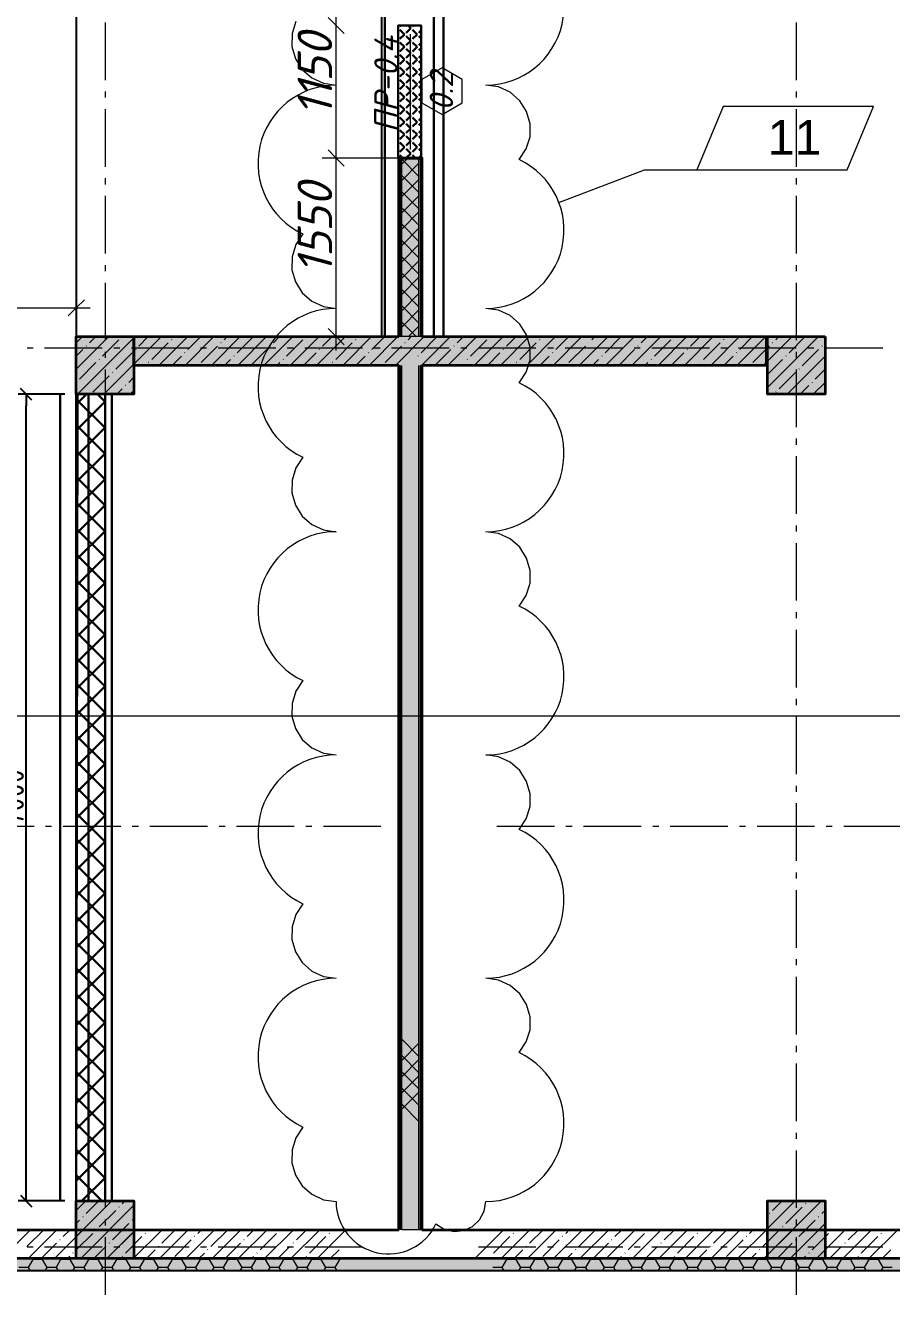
# Model space of a CAD drawing. Header units: millimetres. Extents: x -81576 to 1046824, y -248937 to 691537.
# Drawn here: x 120095 to 127613, y 651577 to 662641 of the extents above; entities that cross this region are included whole.
import ezdxf

# ---------------------------------------------------------------- set-up
doc = ezdxf.new("R2010")
doc.units = ezdxf.units.MM
for name, color, linetype, lineweight in [('0)', 6, 'Continuous', 30), ('0) расчет', 172, 'Continuous', 30), ('0) факт', 80, 'Continuous', 30), ('0.1) дверной проем', 5, 'Continuous', 30), ('0.2) Шпаклевка подвала и баз и фин', 5, 'Continuous', 30)]:
    doc.layers.add(name, color=color, linetype=linetype, lineweight=lineweight)
doc.layers.add('PDF _Геометрия', color=7, linetype='Continuous', true_color=0x1d1d1d)
doc.layers.add('PDF _Сплошная заливка', color=7, linetype='Continuous', true_color=0xffffff)
doc.layers.add('PDF _Текст', color=7, linetype='Continuous')
doc.styles.add('PDF GOST-Common', font='arial.ttf')
doc.styles.add('PDF ISOCPEUR Italic', font='isocpeui.ttf')
doc.styles.add('СПДС', font='isocpeur.ttf', dxfattribs={"width": 0.9})
doc.dimstyles.new('Размера А3', dxfattribs={"dimtxt": 200, "dimasz": 100, "dimexe": 70, "dimexo": 100, "dimgap": 20, "dimtad": 1, "dimdec": 0, "dimrnd": 10, "dimzin": 0, "dimdsep": 46, "dimtxsty": 'СПДС', "dimblk": 'ARROWHEAD_6', "dimcen": 1, "dimclrd": 256, "dimclre": 256, "dimclrt": 256, "dimazin": 0, "dimtfac": 1, "dimtdec": 0, "dimtmove": 2, "dimatfit": 3, "dimfxl": 1, "dimtolj": 1, "dimtzin": 0, "dimarcsym": 0})

# ---------------------------------------------------------------- blocks, each defined once
blk = doc.blocks.new('ARROWHEAD_6')
at = {"color": 0, "linetype": 'Continuous'}
for p, q in [((0, 0), (-1, 0)), ((-0.5, -0.5), (0.5, 0.5))]:
    blk.add_line(p, q, dxfattribs=at)
blk = doc.blocks.new('*D2376')
at = {"lineweight": -2, "transparency": 16777216}
for p, q in [((120436, 659441), (120031, 659441)), ((120101, 652541), (120101, 659341)), ((120436, 652441), (120031, 652441))]:
    blk.add_line(p, q, dxfattribs=at)
at = {"layer": 'Defpoints', "color": 0, "transparency": 16777216}
for p in [(120101, 659441), (120536, 659441), (120536, 652441)]:
    blk.add_point(p, dxfattribs=at)
at = {"lineweight": -2, "transparency": 16777216, "xscale": 100, "yscale": 100, "zscale": 100}
for p, rotation in [((120101, 659441), 90), ((120101, 652441), 270)]:
    blk.add_blockref('ARROWHEAD_6', p, dxfattribs=dict(at, rotation=rotation))
at = {"transparency": 16777216, "insert": (119981, 655941), "char_height": 200, "attachment_point": 5, "rotation": 90, "style": 'СПДС'}
blk.add_mtext('\\A1;7000', dxfattribs=at)

msp = doc.modelspace()

# ---------------------------------------------------------------- hatches: boundary and pattern name
at = {"layer": '0)', "transparency": 33554559}
for points in [[(123348.5, 659941.1), (123348.5, 661491.1), (123336, 661491.1), (123336, 659941.1)], [(123511, 659941.1), (123511, 661491.1), (123361, 661491.1), (123361, 659941.1)]]:
    msp.add_hatch(color=256, dxfattribs=at).paths.add_polyline_path(points)
h = msp.add_hatch(dxfattribs=at)
h.set_pattern_fill('ANSI37', color=256, scale=50)
h.paths.add_polyline_path([(120536, 652441.1), (120786, 652441.1), (120786, 659441.1), (120536, 659441.1)])
at = {"layer": '0) расчет', "transparency": 33554559}
for points in [[(123348.5, 652191.1), (123348.5, 659691.1), (123336, 659691.1), (123336, 652191.1)], [(123361, 652191.1), (123361, 659691.1), (123348.5, 659691.1), (123348.5, 652191.1)], [(123511, 652191.1), (123511, 659691.1), (123361, 659691.1), (123361, 652191.1)], [(123523.5, 652191.1), (123523.5, 659691.1), (123511, 659691.1), (123511, 652191.1)], [(123536, 652191.1), (123536, 659691.1), (123523.5, 659691.1), (123523.5, 652191.1)]]:
    msp.add_hatch(color=1, dxfattribs=at).paths.add_polyline_path(points)
at = {"layer": '0.1) дверной проем', "transparency": 33554687}
h = msp.add_hatch(dxfattribs=at)
h.set_pattern_fill('ANGLE', color=256, scale=11, angle=135)
h.set_pattern_definition([(135, (796921.105, 558303.126), (-54.3305495, -54.3305495), [55.88, -20.955]), (225, (796921.105, 558303.126), (54.3305495, -54.3305495), [55.88, -20.955])])
h.paths.add_polyline_path([(123330, 661491.1), (123330, 662641.1), (123530, 662641.1), (123530, 661491.1)])
at = {"layer": 'PDF _Сплошная заливка', "true_color": 0x636466, "transparency": 33554559}
for points in [[(120536, 659441.1), (121036, 659441.1), (121036, 659941.1), (120536, 659941.1)], [(126526, 659691.1), (126526, 659941.1), (121036, 659941.1), (121036, 659691.1)], [(126536, 659441.1), (127036, 659441.1), (127036, 659941.1), (126536, 659941.1)], [(120536, 651941.1), (121036, 651941.1), (121036, 652441.1), (120536, 652441.1)], [(126536, 651941.1), (127036, 651941.1), (127036, 652441.1), (126536, 652441.1)], [(162404, 651839.1), (162404, 651939.1), (97386, 651939.1), (97388, 651839.1)]]:
    msp.add_hatch(color=251, dxfattribs=at).paths.add_polyline_path(points)

# ---------------------------------------------------------------- linework, layer by layer
for points in [[(120536, 652191.1), (113350.8, 652191.1), (113350.8, 682240), (120536, 682240)], [(123187.6, 674513.1), (120536, 674513.1), (120536, 659941.1), (123187.6, 659941.1)]]:
    msp.add_lwpolyline(points, close=True)
at = {"layer": '0)', "color": 7, "lineweight": 9}
for points in [[(123436, 661566.1), (123436, 662566.1)], [(123330, 661491.1), (122791.7, 661491.1), (122671.7, 661491.1)], [(123536, 661248.1), (123536, 661241.1)]]:
    msp.add_lwpolyline(points, dxfattribs=at)
msp.add_lwpolyline([(123534.4, 661969.3), (123710.7, 661867.6), (123886.9, 661969.3), (123886.9, 662172.8), (123710.7, 662274.6), (123534.4, 662172.8)], close=True, dxfattribs=at)
at = {"layer": '0)', "lineweight": 40}
msp.add_lwpolyline([(123336, 659941.1), (123336, 661491.1), (123536, 661491.1), (123536, 659941.1)], dxfattribs=at)
at = {"layer": '0)', "lineweight": 9}
for points in [[(123348.5, 661491.1), (123348.5, 659941.1), (123336, 659941.1)], [(123413.4, 661491.1), (123361, 661438.7)], [(123511, 659941.1), (123361, 659941.1), (123361, 661491.1)], [(123361, 661482), (123511, 661332)], [(123511, 661447.3), (123361, 661297.3)], [(123493.3, 661491.1), (123511, 661473.4)], [(123523.5, 659941.1), (123511, 659941.1), (123511, 661491.1)], [(123536, 659941.1), (123523.5, 659941.1), (123523.5, 661491.1)], [(123361, 661340.6), (123511, 661190.6)], [(123511, 661305.8), (123361, 661155.8)], [(123361, 661199.1), (123511, 661049.1)], [(123511, 661164.4), (123361, 661014.4)], [(123361, 661057.7), (123511, 660907.7)], [(123511, 661023), (123361, 660873)], [(123361, 660916.3), (123511, 660766.3)], [(123511, 660881.6), (123361, 660731.6)], [(123361, 660774.9), (123511, 660624.9)], [(123511, 660740.1), (123361, 660590.1)], [(123361, 660633.5), (123511, 660483.5)], [(123511, 660598.7), (123361, 660448.7)], [(123361, 660492), (123511, 660342)], [(123511, 660457.3), (123361, 660307.3)]]:
    msp.add_lwpolyline(points, dxfattribs=at)
at = {"layer": '0)'}
msp.add_lwpolyline([(120536, 652441.1), (120546.9, 659441.1)], dxfattribs=at)
msp.add_lwpolyline([(120536, 652441.1), (120786, 652441.1), (120786, 659441.1), (120536, 659441.1)], close=True, dxfattribs=at)
at = {"layer": '0) расчет'}
for points in [[(123724.9, 659941.1), (123724.9, 664291.1)], [(120643.3, 659441.1), (120643.3, 652441.1)]]:
    msp.add_lwpolyline(points, dxfattribs=at)
at = {"layer": '0) расчет', "color": 1, "lineweight": 9}
msp.add_lwpolyline([(122441.4, 662676.9), (122408.8, 662570.8), (122407.6, 662459.7), (122437.9, 662352.9), (122497.3, 662259.1), (122580.9, 662185.9), (122681.8, 662139.5), (122791.7, 662123.6, 0.8010864), (122502.8, 660831.9), (122441.4, 660739.4), (122408.8, 660633.2), (122407.6, 660522.2), (122437.9, 660415.4), (122497.3, 660321.5), (122580.9, 660248.4), (122681.8, 660202), (122791.7, 660186.1, 0.8010872), (122502.8, 658894.4), (122441.4, 658801.9), (122408.8, 658695.7), (122407.6, 658584.7), (122437.9, 658477.9), (122497.3, 658384), (122580.9, 658310.9), (122681.8, 658264.5), (122791.7, 658248.5, 0.8010864), (122502.8, 656956.9), (122441.4, 656864.3), (122408.8, 656758.2), (122407.6, 656647.2), (122437.9, 656540.3), (122497.3, 656446.5), (122580.9, 656373.4), (122681.8, 656326.9), (122791.7, 656311, 0.8010873), (122502.8, 655019.3), (122441.4, 654926.8), (122408.8, 654820.7), (122407.6, 654709.6), (122437.9, 654602.8), (122497.3, 654509), (122580.9, 654435.8), (122681.8, 654389.4), (122791.7, 654373.5, 0.8010867), (122502.8, 653081.8), (122441.4, 652989.3), (122408.8, 652883.2), (122407.6, 652772.1), (122437.9, 652665.3), (122497.3, 652571.5), (122580.9, 652498.3), (122681.8, 652451.9), (122791.7, 652436, 0.8010874), (123658.3, 652242.2), (123730.2, 652196.6), (123812.9, 652176.7), (123897.6, 652184.5), (123975.2, 652219.2), (124037.5, 652277.1), (124077.8, 652352.1), (124091.7, 652436, 0.8010899), (124380.5, 653727.7), (124441.9, 653820.2), (124474.6, 653926.3), (124475.8, 654037.4), (124445.4, 654144.2), (124386, 654238), (124302.5, 654311.2), (124201.6, 654357.6), (124091.7, 654373.5, 0.8010895), (124380.5, 655665.2), (124441.9, 655757.7), (124474.6, 655863.9), (124475.8, 655974.9), (124445.4, 656081.7), (124386, 656175.5), (124302.5, 656248.7), (124201.6, 656295.1), (124091.7, 656311, 0.8010895), (124380.5, 657602.7), (124441.9, 657695.2), (124474.6, 657801.4), (124475.8, 657912.4), (124445.4, 658019.2), (124386, 658113.1), (124302.5, 658186.2), (124201.6, 658232.6), (124091.7, 658248.5, 0.8010895), (124380.5, 659540.2), (124441.9, 659632.7), (124474.6, 659738.9), (124475.8, 659849.9), (124445.4, 659956.8), (124386, 660050.6), (124302.5, 660123.7), (124201.6, 660170.2), (124091.7, 660186.1, 0.8010895), (124380.5, 661477.7), (124441.9, 661570.3), (124474.6, 661676.4), (124475.8, 661787.5), (124445.4, 661894.3), (124386, 661988.1), (124302.5, 662061.2), (124201.6, 662107.7), (124091.7, 662123.6, 0.8010899), (124380.5, 663415.3)], format="xyb", dxfattribs=at)
at = {"layer": '0) расчет', "color": 1, "lineweight": 40}
for points in [[(123336, 652191.1), (123336, 659691.1)], [(123536, 659691.1), (123536, 652191.1)]]:
    msp.add_lwpolyline(points, dxfattribs=at)
at = {"layer": '0) расчет', "color": 1, "lineweight": 9}
for points in [[(123336, 659691.1), (123348.5, 659691.1), (123348.5, 652191.1), (123336, 652191.1)], [(123511, 652191.1), (123361, 652191.1), (123361, 659691.1)], [(123523.5, 652191.1), (123511, 652191.1), (123511, 659691.1)], [(123536, 652191.1), (123523.5, 652191.1), (123523.5, 659691.1), (123536, 659691.1)]]:
    msp.add_lwpolyline(points, dxfattribs=at)
at = {"layer": '0) расчет', "lineweight": 9}
for points in [[(123361, 653845.2), (123511, 653695.2)], [(123511, 653810.5), (123361, 653660.5)], [(123361, 653703.8), (123511, 653553.8)], [(123511, 653669.1), (123361, 653519.1)], [(123361, 653562.4), (123511, 653412.4)], [(123511, 653527.7), (123361, 653377.7)], [(123361, 653421), (123511, 653271)], [(123511, 653386.2), (123361, 653236.2)], [(123361, 653279.5), (123511, 653129.5)]]:
    msp.add_lwpolyline(points, dxfattribs=at)
at = {"layer": '0) факт'}
for points in [[(123724.9, 659941.1), (123724.9, 664291.1)], [(120643.3, 659441.1), (120643.3, 652441.1)]]:
    msp.add_lwpolyline(points, dxfattribs=at)
at = {"layer": '0.1) дверной проем'}
msp.add_lwpolyline([(123330, 661491.1), (123330, 662641.1), (123530, 662641.1), (123530, 661491.1)], close=True, dxfattribs=at)
at = {"layer": '0.2) Шпаклевка подвала и баз и фин'}
for points in [[(123213.8, 663941.1), (123213.8, 659941.1)], [(123640.7, 663941.1), (123640.7, 659941.1)], [(120396.4, 659441.1), (120396.4, 652441.1)], [(120846.1, 659441.1), (120846.1, 652441.1)]]:
    msp.add_lwpolyline(points, dxfattribs=at)
at = {"layer": 'PDF _Геометрия', "color": 7, "lineweight": 13}
for points in [[(174226, 637747.2), (174226, 639331.1), (171294, 639331.1), (171294, 639091.1), (171294, 638981.1), (170586, 638981.1), (170476, 638981.1), (170476, 639691.1), (170476, 639801.1), (174226, 639801.1), (174226, 651831.1), (162404, 651831.1), (97388, 651831.1), (97278, 651831.1), (97278, 669191.1)], [(97286, 669191.1), (97286, 651839.1), (162404, 651839.1), (174234, 651839.1), (174234, 651831.1), (174234, 639793.1), (174226, 639793.1), (170484, 639793.1), (170484, 638989.1), (171286, 638989.1), (171286, 639339.1), (171449.9, 639339.1), (174234, 639339.1), (174234, 639331.1), (174234, 637747.2)]]:
    msp.add_lwpolyline(points, dxfattribs=at)
at = {"layer": 'PDF _Геометрия', "color": 7, "lineweight": 9}
for points in [[(97386, 669191.1), (97386, 651939.1), (162404, 651939.1), (174336, 651939.1), (174336, 651941.1), (174334, 651941.1), (174334, 651831.1), (174334, 639691.1), (174336, 639691.1), (174336, 639693.1), (174226, 639693.1), (170584, 639693.1), (170584, 639089.1), (171186, 639089.1), (171186, 639439.1), (171449.9, 639439.1), (174336, 639439.1), (174336, 639339.1), (174334, 639339.1)], [(122791.7, 659821.1), (122791.7, 661491.1), (122791.7, 662641.1), (122791.7, 664061.1)], [(97388, 663940.8), (97388, 651941.1), (162404, 651941.1), (174336, 651941.1), (174336, 651839.1), (174336, 651831.1), (174336, 639691.1), (174234, 639691.1), (174234, 639693.1)], [(120786, 662667.8), (120786, 662167.8)], [(122721.7, 662711.1), (122791.7, 662641.1), (122861.7, 662571.1)], [(126786, 662667.8), (126786, 662167.8)], [(120786, 662067.8), (120786, 662014.9)], [(126786, 662067.8), (126786, 662014.9)], [(120786, 661914.9), (120786, 661414.9)], [(126786, 661914.9), (126786, 661414.9)], [(122721.7, 661561.1), (122791.7, 661491.1), (122861.7, 661421.1)], [(120786, 661314.9), (120786, 661262)], [(124725.5, 661105.3), (125469, 661388.1), (125923.8, 661388.1)], [(126786, 661314.9), (126786, 661262)], [(120786, 661162), (120786, 660662)], [(126786, 661162), (126786, 660662)], [(120786, 660562), (120786, 660509.1)], [(126786, 660562), (126786, 660509.1)], [(120536, 659941.1), (120536, 660191.8), (120536, 660311.8)], [(120786, 660409.1), (120786, 659909.1)], [(126786, 660409.1), (126786, 659909.1)], [(120606, 660261.8), (120536, 660191.8), (120466, 660121.8)], [(117916, 660191.8), (120656, 660191.8)], [(122721.7, 660011.1), (122791.7, 659941.1), (122861.7, 659871.1)], [(122692.7, 659941.1), (122791.7, 659941.1), (122911.7, 659941.1)], [(123361, 659941.1), (123348.5, 659941.1)], [(120161.6, 659841.1), (120108.6, 659841.1)], [(120761.6, 659841.1), (120261.6, 659841.1)], [(120786, 659809.1), (120786, 659756.2)], [(120914.5, 659841.1), (120861.6, 659841.1)], [(121514.5, 659841.1), (121014.5, 659841.1)], [(121667.4, 659841.1), (121614.5, 659841.1)], [(122267.4, 659841.1), (121767.4, 659841.1)], [(122420.3, 659841.1), (122367.4, 659841.1)], [(123020.3, 659841.1), (122520.3, 659841.1)], [(123173.2, 659841.1), (123120.3, 659841.1)], [(123773.2, 659841.1), (123273.2, 659841.1)], [(123926.1, 659841.1), (123873.2, 659841.1)], [(124526.1, 659841.1), (124026.1, 659841.1)], [(124679.1, 659841.1), (124626.1, 659841.1)], [(125279.1, 659841.1), (124779.1, 659841.1)], [(125432, 659841.1), (125379.1, 659841.1)], [(126032, 659841.1), (125532, 659841.1)], [(126184.9, 659841.1), (126132, 659841.1)], [(126784.9, 659841.1), (126284.9, 659841.1)], [(126786, 659809.1), (126786, 659756.2)], [(126937.8, 659841.1), (126884.9, 659841.1)], [(127537.8, 659841.1), (127037.8, 659841.1)], [(120786, 659656.2), (120786, 659156.2)], [(126786, 659656.2), (126786, 659156.2)], [(120786, 659056.2), (120786, 659003.3)], [(126786, 659056.2), (126786, 659003.3)], [(120786, 658903.3), (120786, 658403.3)], [(126786, 658903.3), (126786, 658403.3)], [(120786, 658303.3), (120786, 658250.3)], [(126786, 658303.3), (126786, 658250.3)], [(120786, 658150.3), (120786, 657650.3)], [(126786, 658150.3), (126786, 657650.3)], [(120786, 657550.3), (120786, 657497.4)], [(126786, 657550.3), (126786, 657497.4)], [(120786, 657397.4), (120786, 656897.4)], [(126786, 657397.4), (126786, 656897.4)], [(120786, 656797.4), (120786, 656744.5)], [(126786, 656797.4), (126786, 656744.5)], [(120786, 656644.5), (120786, 656144.5)], [(126786, 656644.5), (126786, 656144.5)], [(120786, 656044.5), (120786, 655991.6)], [(126786, 656044.5), (126786, 655991.6)], [(120786, 655891.6), (120786, 655391.6)], [(126786, 655891.6), (126786, 655391.6)], [(120169.2, 655691.1), (119669.2, 655691.1)], [(120322.1, 655691.1), (120269.2, 655691.1)], [(120922.1, 655691.1), (120422.1, 655691.1)], [(121075, 655691.1), (121022.1, 655691.1)], [(121675, 655691.1), (121175, 655691.1)], [(121828, 655691.1), (121775, 655691.1)], [(122428, 655691.1), (121928, 655691.1)], [(122580.9, 655691.1), (122528, 655691.1)], [(123180.9, 655691.1), (122680.9, 655691.1)], [(124686.7, 655691.1), (124186.7, 655691.1)], [(124839.6, 655691.1), (124786.7, 655691.1)], [(125439.6, 655691.1), (124939.6, 655691.1)], [(125592.5, 655691.1), (125539.6, 655691.1)], [(126192.5, 655691.1), (125692.5, 655691.1)], [(126345.5, 655691.1), (126292.5, 655691.1)], [(126945.5, 655691.1), (126445.5, 655691.1)], [(127098.4, 655691.1), (127045.5, 655691.1)], [(127698.4, 655691.1), (127198.4, 655691.1)], [(120786, 655291.6), (120786, 655238.7)], [(126786, 655291.6), (126786, 655238.7)], [(120786, 655138.7), (120786, 654638.7)], [(126786, 655138.7), (126786, 654638.7)], [(120786, 654538.7), (120786, 654485.8)], [(126786, 654538.7), (126786, 654485.8)], [(120786, 654385.8), (120786, 653885.8)], [(126786, 654385.8), (126786, 653885.8)], [(120786, 653785.8), (120786, 653732.8)], [(126786, 653785.8), (126786, 653732.8)], [(120786, 653632.8), (120786, 653132.8)], [(126786, 653632.8), (126786, 653132.8)], [(120786, 653032.8), (120786, 652979.9)], [(126786, 653032.8), (126786, 652979.9)], [(120786, 652879.9), (120786, 652379.9)], [(126786, 652879.9), (126786, 652379.9)], [(120786, 652279.9), (120786, 652227)], [(126786, 652279.9), (126786, 652227)], [(120786, 652127), (120786, 651627)], [(126786, 652127), (126786, 651627)], [(120161.6, 652041.1), (120108.6, 652041.1)], [(120761.6, 652041.1), (120261.6, 652041.1)], [(120914.5, 652041.1), (120861.6, 652041.1)], [(121514.5, 652041.1), (121014.5, 652041.1)], [(121667.4, 652041.1), (121614.5, 652041.1)], [(122267.4, 652041.1), (121767.4, 652041.1)], [(122420.3, 652041.1), (122367.4, 652041.1)], [(123020.3, 652041.1), (122520.3, 652041.1)], [(124526.1, 652041.1), (124026.1, 652041.1)], [(124679.1, 652041.1), (124626.1, 652041.1)], [(125279.1, 652041.1), (124779.1, 652041.1)], [(125432, 652041.1), (125379.1, 652041.1)], [(126032, 652041.1), (125532, 652041.1)], [(126184.9, 652041.1), (126132, 652041.1)], [(126784.9, 652041.1), (126284.9, 652041.1)], [(126937.8, 652041.1), (126884.9, 652041.1)], [(127537.8, 652041.1), (127037.8, 652041.1)]]:
    msp.add_lwpolyline(points, dxfattribs=at)
msp.add_lwpolyline([(127228.2, 661388.1), (127456.5, 661938.7), (126152.1, 661938.7), (125923.8, 661388.1)], close=True, dxfattribs=at)
at = {"layer": 'PDF _Геометрия', "lineweight": 9}
for points in [[(123361, 660350.6), (123511, 660200.6)], [(123511, 660315.9), (123361, 660165.9)], [(123361, 660209.2), (123511, 660059.2)], [(123511, 660174.5), (123361, 660024.5)], [(123361, 660067.8), (123487.7, 659941.1)], [(123511, 660033), (123419.1, 659941.1)], [(120590.7, 659941.1), (120536, 659886.4)], [(120818.8, 659941.1), (120536, 659658.3)], [(121046.9, 659941.1), (121036, 659930.2), (120546.9, 659441.1)], [(120704.8, 659941.1), (120650, 659886.3)], [(120906.6, 659914.8), (120764, 659772.3)], [(121275, 659941.1), (121036, 659702.1), (120775, 659441.1)], [(121161, 659941.1), (121077.7, 659857.8)], [(121334.3, 659886.3), (121191.7, 659743.8)], [(121503.1, 659941.1), (121253.1, 659691.1)], [(121365.2, 659917.2), (121362.8, 659914.8)], [(121731.2, 659941.1), (121481.2, 659691.1)], [(121617.2, 659941.1), (121505.3, 659829.3)], [(121959.3, 659941.1), (121709.3, 659691.1)], [(121792.8, 659888.7), (121790.5, 659886.3)], [(121845.3, 659941.1), (121819, 659914.8)], [(122073.4, 659941.1), (121933, 659800.8)], [(122187.4, 659941.1), (121937.4, 659691.1)], [(122415.5, 659941.1), (122165.5, 659691.1)], [(122301.5, 659941.1), (122246.7, 659886.3)], [(122503.3, 659914.8), (122360.7, 659772.3)], [(122643.6, 659941.1), (122393.6, 659691.1)], [(122871.7, 659941.1), (122621.7, 659691.1)], [(122757.6, 659941.1), (122674.4, 659857.8)], [(122931, 659886.3), (122788.4, 659743.8)], [(123099.8, 659941.1), (122849.8, 659691.1)], [(122961.8, 659917.2), (122959.5, 659914.8)], [(123327.9, 659941.1), (123077.9, 659691.1)], [(123213.8, 659941.1), (123102, 659829.3)], [(123556, 659941.1), (123306, 659691.1)], [(123389.5, 659888.7), (123387.2, 659886.3)], [(123441.9, 659941.1), (123415.7, 659914.8)], [(123670, 659941.1), (123529.7, 659800.8)], [(123784.1, 659941.1), (123534.1, 659691.1)], [(124012.2, 659941.1), (123762.2, 659691.1)], [(123898.1, 659941.1), (123843.4, 659886.3)], [(124100, 659914.8), (123957.4, 659772.3)], [(124240.3, 659941.1), (123990.3, 659691.1)], [(124468.4, 659941.1), (124218.4, 659691.1)], [(124354.3, 659941.1), (124271, 659857.8)], [(124527.7, 659886.3), (124385.1, 659743.8)], [(124696.5, 659941.1), (124446.5, 659691.1)], [(124558.5, 659917.2), (124556.2, 659914.8)], [(124924.6, 659941.1), (124674.6, 659691.1)], [(124810.5, 659941.1), (124698.7, 659829.3)], [(125152.7, 659941.1), (124902.7, 659691.1)], [(124986.2, 659888.7), (124983.9, 659886.3)], [(125038.6, 659941.1), (125012.4, 659914.8)], [(125266.7, 659941.1), (125126.4, 659800.8)], [(125380.8, 659941.1), (125130.8, 659691.1)], [(125608.9, 659941.1), (125358.9, 659691.1)], [(125494.8, 659941.1), (125440.1, 659886.3)], [(125696.7, 659914.8), (125554.1, 659772.3)], [(125837, 659941.1), (125587, 659691.1)], [(126065.1, 659941.1), (125815.1, 659691.1)], [(125951, 659941.1), (125867.7, 659857.8)], [(126124.3, 659886.3), (125981.8, 659743.8)], [(126293.2, 659941.1), (126043.2, 659691.1)], [(126155.2, 659917.2), (126152.9, 659914.8)], [(126521.3, 659941.1), (126271.3, 659691.1)], [(126407.2, 659941.1), (126295.4, 659829.3)], [(126749.4, 659941.1), (126536, 659727.7)], [(126977.5, 659941.1), (126536, 659499.6)], [(126582.9, 659888.7), (126580.5, 659886.3)], [(126635.3, 659941.1), (126609.1, 659914.8)], [(126863.4, 659941.1), (126723.1, 659800.8)], [(120593, 659829.3), (120536, 659772.3)], [(120623.8, 659860.2), (120621.5, 659857.8)], [(121020.6, 659800.8), (120878.1, 659658.2)], [(121051.5, 659831.7), (121049.2, 659829.3)], [(121448.3, 659772.3), (121367.2, 659691.1)], [(121479.2, 659803.2), (121476.8, 659800.8)], [(121762, 659857.8), (121619.4, 659715.3)], [(121906.9, 659774.6), (121904.5, 659772.3)], [(122189.6, 659829.3), (122051.5, 659691.1)], [(122220.5, 659860.2), (122218.2, 659857.8)], [(122617.3, 659800.8), (122507.6, 659691.1)], [(122648.2, 659831.7), (122645.8, 659829.3)], [(123045, 659772.3), (122963.8, 659691.1)], [(123075.9, 659803.2), (123073.5, 659800.8)], [(123358.7, 659857.8), (123216.1, 659715.3)], [(123503.6, 659774.6), (123501.2, 659772.3)], [(123786.3, 659829.3), (123648.1, 659691.1)], [(123817.2, 659860.2), (123814.8, 659857.8)], [(124214, 659800.8), (124104.3, 659691.1)], [(124244.9, 659831.7), (124242.5, 659829.3)], [(124641.7, 659772.3), (124560.5, 659691.1)], [(124672.6, 659803.2), (124670.2, 659800.8)], [(124955.3, 659857.8), (124812.8, 659715.3)], [(125100.3, 659774.6), (125097.9, 659772.3)], [(125383, 659829.3), (125244.8, 659691.1)], [(125413.9, 659860.2), (125411.5, 659857.8)], [(125810.7, 659800.8), (125701, 659691.1)], [(125841.6, 659831.7), (125839.2, 659829.3)], [(126238.4, 659772.3), (126157.2, 659691.1)], [(126269.3, 659803.2), (126266.9, 659800.8)], [(126526, 659831.8), (126409.5, 659715.3)], [(126552, 659857.8), (126536, 659841.8)], [(126697, 659774.6), (126694.6, 659772.3)], [(127036, 659771.5), (126705.6, 659441.1)], [(126979.7, 659829.3), (126837.2, 659686.7)], [(127010.6, 659860.2), (127008.2, 659857.8)], [(120707, 659715.3), (120564.4, 659572.7)], [(120737.9, 659746.1), (120735.5, 659743.8)], [(121165.6, 659717.6), (121163.2, 659715.3)], [(121876, 659743.8), (121823.4, 659691.1)], [(122303.7, 659715.3), (122279.5, 659691.1)], [(122334.6, 659746.1), (122332.2, 659743.8)], [(122762.3, 659717.6), (122759.9, 659715.3)], [(123931.3, 659746.1), (123928.9, 659743.8)], [(124359, 659717.6), (124356.6, 659715.3)], [(125069.4, 659743.8), (125016.7, 659691.1)], [(125497.1, 659715.3), (125472.9, 659691.1)], [(125528, 659746.1), (125525.6, 659743.8)], [(125955.6, 659717.6), (125953.3, 659715.3)], [(126526, 659717.7), (126499.4, 659691.1)], [(126666.1, 659743.8), (126536, 659613.7)], [(126811, 659660.6), (126808.6, 659658.2)], [(127036, 659657.5), (126951.2, 659572.7)], [(120538.3, 659546.5), (120536, 659544.2)], [(120821.1, 659601.2), (120678.5, 659458.6)], [(120851.9, 659632.1), (120849.6, 659629.7)], [(121036, 659588), (120992.1, 659544.2)], [(126780.1, 659629.7), (126637.6, 659487.2)], [(126925.1, 659546.5), (126922.7, 659544.2)], [(127036, 659543.4), (126933.7, 659441.1)], [(120935.1, 659487.2), (120889.1, 659441.1)], [(120966, 659518), (120963.6, 659515.7)], [(121036, 659474), (121003.1, 659441.1)], [(126611.4, 659461), (126609.1, 659458.6)], [(126894.2, 659515.7), (126819.6, 659441.1)], [(120618, 652441.1), (120536, 652359.1)], [(120846.1, 652441.1), (120536, 652131)], [(121036, 652402.9), (120574.2, 651941.1), (120824.2, 652191.1)], [(120732, 652441.1), (120621.5, 652330.6)], [(120878.1, 652359.1), (120735.5, 652216.5)], [(120909, 652390), (120906.6, 652387.6)], [(120960.1, 652441.1), (120935.1, 652416.1)], [(126548.5, 652441.1), (126536, 652428.6)], [(126776.6, 652441.1), (126536, 652200.5)], [(127004.7, 652441.1), (126536, 651972.4)], [(126662.6, 652441.1), (126580.5, 652359.1)], [(126837.2, 652387.6), (126694.6, 652245)], [(126868, 652418.5), (126865.7, 652416.1)], [(127036, 652358.3), (127008.2, 652330.6)], [(120564.4, 652273.5), (120536, 652245.1)], [(120595.3, 652304.4), (120593, 652302)], [(120992.1, 652245), (120849.6, 652102.5), (120938.2, 652191.1)], [(121023, 652275.9), (121020.6, 652273.5)], [(126554.4, 652332.9), (126552, 652330.6)], [(127036, 652244.3), (126732.8, 651941.1), (126982.8, 652191.1)], [(126951.2, 652273.5), (126808.6, 652131), (126868.8, 652191.1)], [(126982.1, 652304.4), (126979.7, 652302)], [(120139.9, 652191.1), (119889.9, 651941.1)], [(120250.8, 652188), (120108.2, 652045.4)], [(120368, 652191.1), (120118, 651941.1)], [(120596.1, 652191.1), (120346.1, 651941.1)], [(120482, 652191.1), (120421.9, 652131)], [(120535.9, 652016.9), (120678.5, 652159.5), (120536, 652017)], [(121036, 652174.8), (120802.3, 651941.1), (121052.3, 652191.1)], [(121036, 652060.8), (120963.6, 651988.4), (121106.2, 652131)], [(121036, 651946.7), (121030.4, 651941.1), (121280.4, 652191.1)], [(121137.1, 652161.9), (121134.7, 652159.5)], [(121166.3, 652191.1), (121163.2, 652188)], [(121508.5, 652191.1), (121258.5, 651941.1)], [(121394.4, 652191.1), (121277.3, 652073.9)], [(121736.6, 652191.1), (121486.6, 651941.1)], [(121564.7, 652133.3), (121562.4, 652131)], [(121622.5, 652191.1), (121590.9, 652159.5)], [(121847.5, 652188), (121704.9, 652045.4)], [(121964.7, 652191.1), (121714.7, 651941.1)], [(122192.7, 652191.1), (121942.7, 651941.1)], [(122078.7, 652191.1), (122018.6, 652131)], [(122275.2, 652159.5), (122132.6, 652016.9)], [(122420.8, 652191.1), (122170.8, 651941.1)], [(122306.1, 652190.4), (122303.7, 652188)], [(122648.9, 652191.1), (122398.9, 651941.1)], [(122534.9, 652191.1), (122446.3, 652102.5)], [(122702.9, 652131), (122560.3, 651988.4)], [(122877, 652191.1), (122627, 651941.1)], [(122733.7, 652161.9), (122731.4, 652159.5)], [(122763, 652191.1), (122759.9, 652188)], [(124245.6, 652191.1), (123995.6, 651941.1)], [(124299.6, 652131), (124157, 651988.4)], [(124473.7, 652191.1), (124223.7, 651941.1)], [(124330.4, 652161.9), (124328.1, 652159.5)], [(124359.7, 652191.1), (124356.6, 652188)], [(124701.8, 652191.1), (124451.8, 651941.1)], [(124587.8, 652191.1), (124470.6, 652073.9)], [(124929.9, 652191.1), (124679.9, 651941.1)], [(124758.1, 652133.3), (124755.8, 652131)], [(124815.9, 652191.1), (124784.3, 652159.5)], [(125040.9, 652188), (124898.3, 652045.4)], [(125158, 652191.1), (124908, 651941.1)], [(125386.1, 652191.1), (125136.1, 651941.1)], [(125272.1, 652191.1), (125212, 652131)], [(125468.6, 652159.5), (125326, 652016.9)], [(125614.2, 652191.1), (125364.2, 651941.1)], [(125499.4, 652190.4), (125497.1, 652188)], [(125842.3, 652191.1), (125592.3, 651941.1)], [(125728.3, 652191.1), (125639.6, 652102.5)], [(125896.2, 652131), (125753.7, 651988.4)], [(126070.4, 652191.1), (125820.4, 651941.1)], [(125927.1, 652161.9), (125924.8, 652159.5)], [(125956.4, 652191.1), (125953.3, 652188)], [(126298.5, 652191.1), (126048.5, 651941.1)], [(126184.5, 652191.1), (126067.3, 652073.9)], [(126526.6, 652191.1), (126276.6, 651941.1)], [(126354.8, 652133.3), (126352.4, 652131)], [(126412.6, 652191.1), (126381, 652159.5)], [(126495, 652045.4), (126637.6, 652188), (126536, 652086.4)], [(126754.7, 652191.1), (126504.7, 651941.1)], [(126668.5, 652218.9), (126666.1, 652216.5)], [(127036, 652130.2), (126922.7, 652016.9), (127065.3, 652159.5)], [(127036, 652016.2), (126960.9, 651941.1), (127210.9, 652191.1)], [(127096.1, 652190.4), (127093.8, 652188)], [(127439, 652191.1), (127189, 651941.1)], [(127325, 652191.1), (127236.3, 652102.5)], [(127492.9, 652131), (127350.4, 651988.4)], [(127667.1, 652191.1), (127417.1, 651941.1)], [(127523.8, 652161.9), (127521.5, 652159.5)], [(127553.1, 652191.1), (127550, 652188)], [(120364.9, 652073.9), (120232, 651941.1)], [(120395.7, 652104.8), (120393.4, 652102.5)], [(121220.2, 652016.9), (121144.4, 651941.1)], [(121251.1, 652047.8), (121248.7, 652045.4)], [(121533.9, 652102.5), (121391.3, 651959.9)], [(121678.8, 652019.3), (121676.4, 652016.9)], [(121961.5, 652073.9), (121828.7, 651941.1)], [(121992.4, 652104.8), (121990.1, 652102.5)], [(122389.2, 652045.4), (122284.9, 651941.1)], [(122420.1, 652076.3), (122417.7, 652073.9)], [(122816.9, 652016.9), (122741.1, 651941.1)], [(124413.6, 652016.9), (124337.8, 651941.1)], [(124444.5, 652047.8), (124442.1, 652045.4)], [(124727.2, 652102.5), (124584.7, 651959.9)], [(124872.2, 652019.3), (124869.8, 652016.9)], [(125154.9, 652073.9), (125022.1, 651941.1)], [(125185.8, 652104.8), (125183.4, 652102.5)], [(125582.6, 652045.4), (125478.3, 651941.1)], [(125613.5, 652076.3), (125611.1, 652073.9)], [(126010.3, 652016.9), (125934.5, 651941.1)], [(126041.2, 652047.8), (126038.8, 652045.4)], [(126323.9, 652102.5), (126181.4, 651959.9)], [(126468.9, 652019.3), (126466.5, 652016.9)], [(127179.3, 652045.4), (127075, 651941.1)], [(127210.2, 652076.3), (127207.8, 652073.9)], [(127607, 652016.9), (127531.2, 651941.1)], [(120158.5, 651934.1), (120118.2, 651864.3)], [(120155.7, 651939.1), (120158.5, 651934.1)], [(120239.2, 651934.1), (120158.5, 651934.1)], [(120242, 651939.1), (120239.2, 651934.1)], [(120239.2, 651934.1), (120279.5, 651864.3)], [(120400.5, 651934.1), (120360.1, 651864.3)], [(120397.6, 651939.1), (120400.5, 651934.1)], [(120481.1, 651934.1), (120400.5, 651934.1)], [(120478.9, 651959.9), (120460.1, 651941.1)], [(120484, 651939.1), (120481.1, 651934.1)], [(120481.1, 651934.1), (120521.4, 651864.3)], [(120509.8, 651990.8), (120507.4, 651988.4)], [(120642.4, 651934.1), (120602.1, 651864.3)], [(120639.5, 651939.1), (120642.4, 651934.1)], [(120723, 651934.1), (120642.4, 651934.1)], [(120725.9, 651939.1), (120723, 651934.1)], [(120723, 651934.1), (120763.4, 651864.3)], [(120884.3, 651934.1), (120844, 651864.3)], [(120881.5, 651939.1), (120884.3, 651934.1)], [(120965, 651934.1), (120884.3, 651934.1)], [(120967.8, 651939.1), (120965, 651934.1)], [(120965, 651934.1), (121005.3, 651864.3)], [(121126.3, 651934.1), (121085.9, 651864.3)], [(121123.4, 651939.1), (121126.3, 651934.1)], [(121206.9, 651934.1), (121126.3, 651934.1)], [(121209.8, 651939.1), (121206.9, 651934.1)], [(121206.9, 651934.1), (121247.2, 651864.3)], [(121368.2, 651934.1), (121327.9, 651864.3)], [(121365.3, 651939.1), (121368.2, 651934.1)], [(121448.8, 651934.1), (121368.2, 651934.1)], [(121448.8, 651934.1), (121489.2, 651864.3)], [(121451.7, 651939.1), (121448.9, 651934.1)], [(121610.1, 651934.1), (121569.8, 651864.3)], [(121647.9, 651988.4), (121600.6, 651941.1)], [(121607.3, 651939.1), (121610.1, 651934.1)], [(121690.8, 651934.1), (121610.1, 651934.1)], [(121693.6, 651939.1), (121690.8, 651934.1)], [(121690.8, 651934.1), (121731.1, 651864.3)], [(121852.1, 651934.1), (121811.8, 651864.3)], [(121849.2, 651939.1), (121852.1, 651934.1)], [(121932.7, 651934.1), (121852.1, 651934.1)], [(121935.6, 651939.1), (121932.7, 651934.1)], [(121932.7, 651934.1), (121973, 651864.3)], [(122094, 651934.1), (122053.7, 651864.3)], [(122075.6, 651959.9), (122056.8, 651941.1)], [(122091.1, 651939.1), (122094, 651934.1)], [(122174.7, 651934.1), (122094, 651934.1)], [(122106.5, 651990.8), (122104.1, 651988.4)], [(122174.6, 651934.1), (122215, 651864.3)], [(122177.5, 651939.1), (122174.7, 651934.1)], [(122335.9, 651934.1), (122295.6, 651864.3)], [(122333.1, 651939.1), (122335.9, 651934.1)], [(122416.6, 651934.1), (122335.9, 651934.1)], [(122419.5, 651939.1), (122416.6, 651934.1)], [(122416.6, 651934.1), (122456.9, 651864.3)], [(122534.2, 651962.3), (122531.8, 651959.9)], [(122577.9, 651934.1), (122537.6, 651864.3)], [(122575, 651939.1), (122577.9, 651934.1)], [(122658.5, 651934.1), (122577.9, 651934.1)], [(122661.4, 651939.1), (122658.5, 651934.1)], [(122658.5, 651934.1), (122698.8, 651864.3)], [(122819.8, 651934.1), (122779.5, 651864.3)], [(124271.4, 651934.1), (124231.1, 651864.3)], [(124268.6, 651939.1), (124271.4, 651934.1)], [(124352.1, 651934.1), (124271.4, 651934.1)], [(124354.9, 651939.1), (124352.1, 651934.1)], [(124352.1, 651934.1), (124392.4, 651864.3)], [(124513.4, 651934.1), (124473, 651864.3)], [(124510.5, 651939.1), (124513.4, 651934.1)], [(124594, 651934.1), (124513.4, 651934.1)], [(124596.9, 651939.1), (124594, 651934.1)], [(124594, 651934.1), (124634.3, 651864.3)], [(124755.3, 651934.1), (124715, 651864.3)], [(124752.4, 651939.1), (124755.3, 651934.1)], [(124835.9, 651934.1), (124755.3, 651934.1)], [(124841.3, 651988.4), (124794, 651941.1)], [(124838.8, 651939.1), (124835.9, 651934.1)], [(124835.9, 651934.1), (124876.3, 651864.3)], [(124997.2, 651934.1), (124956.9, 651864.3)], [(124994.4, 651939.1), (124997.2, 651934.1)], [(125077.9, 651934.1), (124997.2, 651934.1)], [(125080.7, 651939.1), (125077.9, 651934.1)], [(125077.9, 651934.1), (125118.2, 651864.3)], [(125239.2, 651934.1), (125198.8, 651864.3)], [(125236.3, 651939.1), (125239.2, 651934.1)], [(125319.8, 651934.1), (125239.2, 651934.1)], [(125269, 651959.9), (125250.2, 651941.1)], [(125299.9, 651990.8), (125297.5, 651988.4)], [(125322.7, 651939.1), (125319.8, 651934.1)], [(125319.8, 651934.1), (125360.1, 651864.3)], [(125481.1, 651934.1), (125440.8, 651864.3)], [(125478.2, 651939.1), (125481.1, 651934.1)], [(125561.7, 651934.1), (125481.1, 651934.1)], [(125561.7, 651934.1), (125602.1, 651864.3)], [(125564.6, 651939.1), (125561.8, 651934.1)], [(125723, 651934.1), (125682.7, 651864.3)], [(125720.2, 651939.1), (125723, 651934.1)], [(125803.7, 651934.1), (125723, 651934.1)], [(125727.5, 651962.3), (125725.2, 651959.9)], [(125806.5, 651939.1), (125803.7, 651934.1)], [(125803.7, 651934.1), (125844, 651864.3)], [(125965, 651934.1), (125924.7, 651864.3)], [(125962.1, 651939.1), (125965, 651934.1)], [(126045.6, 651934.1), (125965, 651934.1)], [(126048.5, 651939.1), (126045.6, 651934.1)], [(126045.6, 651934.1), (126085.9, 651864.3)], [(126206.9, 651934.1), (126166.6, 651864.3)], [(126204, 651939.1), (126206.9, 651934.1)], [(126287.6, 651934.1), (126206.9, 651934.1)], [(126287.5, 651934.1), (126327.9, 651864.3)], [(126290.4, 651939.1), (126287.6, 651934.1)], [(126438, 651988.4), (126390.7, 651941.1)], [(126448.8, 651934.1), (126408.5, 651864.3)], [(126446, 651939.1), (126448.8, 651934.1)], [(126529.5, 651934.1), (126448.8, 651934.1)], [(126532.4, 651939.1), (126529.5, 651934.1)], [(126529.5, 651934.1), (126569.8, 651864.3)], [(126690.8, 651934.1), (126650.5, 651864.3)], [(126687.9, 651939.1), (126690.8, 651934.1)], [(126771.4, 651934.1), (126690.8, 651934.1)], [(126774.3, 651939.1), (126771.4, 651934.1)], [(126771.4, 651934.1), (126811.7, 651864.3)], [(126932.7, 651934.1), (126892.4, 651864.3)], [(126929.8, 651939.1), (126932.7, 651934.1)], [(127013.4, 651934.1), (126932.7, 651934.1)], [(127013.3, 651934.1), (127053.7, 651864.3)], [(127016.2, 651939.1), (127013.4, 651934.1)], [(127174.7, 651934.1), (127134.3, 651864.3)], [(127171.8, 651939.1), (127174.6, 651934.1)], [(127255.3, 651934.1), (127174.7, 651934.1)], [(127258.2, 651939.1), (127255.3, 651934.1)], [(127255.3, 651934.1), (127295.6, 651864.3)], [(127324.2, 651962.3), (127321.9, 651959.9)], [(127416.6, 651934.1), (127376.3, 651864.3)], [(127413.7, 651939.1), (127416.6, 651934.1)], [(127497.2, 651934.1), (127416.6, 651934.1)], [(127500.1, 651939.1), (127497.2, 651934.1)], [(127497.2, 651934.1), (127537.5, 651864.3)], [(120118.2, 651864.3), (120037.6, 651864.3)], [(120118.2, 651864.3), (120132.7, 651839.1)], [(120279.5, 651864.3), (120264.9, 651839.1)], [(120360.1, 651864.3), (120279.5, 651864.3)], [(120360.1, 651864.3), (120374.7, 651839.1)], [(120521.4, 651864.3), (120506.9, 651839.1)], [(120602.1, 651864.3), (120521.4, 651864.3)], [(120602.1, 651864.3), (120616.6, 651839.1)], [(120763.4, 651864.3), (120748.8, 651839.1)], [(120844, 651864.3), (120763.4, 651864.3)], [(120844, 651864.3), (120858.6, 651839.1)], [(121005.3, 651864.3), (120990.8, 651839.1)], [(121085.9, 651864.3), (121005.3, 651864.3)], [(121085.9, 651864.3), (121100.5, 651839.1)], [(121247.2, 651864.3), (121232.7, 651839.1)], [(121327.9, 651864.3), (121247.2, 651864.3)], [(121327.9, 651864.3), (121342.4, 651839.1)], [(121489.2, 651864.3), (121474.6, 651839.1)], [(121569.8, 651864.3), (121489.2, 651864.3)], [(121569.8, 651864.3), (121584.4, 651839.1)], [(121731.1, 651864.3), (121716.6, 651839.1)], [(121811.8, 651864.3), (121731.1, 651864.3)], [(121811.7, 651864.3), (121826.3, 651839.1)], [(121973, 651864.3), (121958.5, 651839.1)], [(122053.7, 651864.3), (121973, 651864.3)], [(122053.7, 651864.3), (122068.2, 651839.1)], [(122215, 651864.3), (122200.4, 651839.1)], [(122295.6, 651864.3), (122215, 651864.3)], [(122295.6, 651864.3), (122310.2, 651839.1)], [(122456.9, 651864.3), (122442.4, 651839.1)], [(122537.6, 651864.3), (122456.9, 651864.3)], [(122537.5, 651864.3), (122552.1, 651839.1)], [(122698.9, 651864.3), (122684.3, 651839.1)], [(122779.5, 651864.3), (122698.8, 651864.3)], [(122779.5, 651864.3), (122794, 651839.1)], [(124231.1, 651864.3), (124150.5, 651864.3)], [(124231.1, 651864.3), (124245.6, 651839.1)], [(124392.4, 651864.3), (124377.8, 651839.1)], [(124473, 651864.3), (124392.4, 651864.3)], [(124473, 651864.3), (124487.6, 651839.1)], [(124634.3, 651864.3), (124619.8, 651839.1)], [(124715, 651864.3), (124634.3, 651864.3)], [(124715, 651864.3), (124729.5, 651839.1)], [(124876.3, 651864.3), (124861.7, 651839.1)], [(124956.9, 651864.3), (124876.3, 651864.3)], [(124956.9, 651864.3), (124971.4, 651839.1)], [(125118.2, 651864.3), (125103.6, 651839.1)], [(125198.8, 651864.3), (125118.2, 651864.3)], [(125198.8, 651864.3), (125213.4, 651839.1)], [(125360.1, 651864.3), (125345.6, 651839.1)], [(125440.8, 651864.3), (125360.1, 651864.3)], [(125440.8, 651864.3), (125455.3, 651839.1)], [(125602.1, 651864.3), (125587.5, 651839.1)], [(125682.7, 651864.3), (125602.1, 651864.3)], [(125682.7, 651864.3), (125697.3, 651839.1)], [(125844, 651864.3), (125829.5, 651839.1)], [(125924.7, 651864.3), (125844, 651864.3)], [(125924.6, 651864.3), (125939.2, 651839.1)], [(126085.9, 651864.3), (126071.4, 651839.1)], [(126166.6, 651864.3), (126085.9, 651864.3)], [(126166.6, 651864.3), (126181.1, 651839.1)], [(126327.9, 651864.3), (126313.3, 651839.1)], [(126408.5, 651864.3), (126327.9, 651864.3)], [(126408.5, 651864.3), (126423.1, 651839.1)], [(126569.8, 651864.3), (126555.3, 651839.1)], [(126650.5, 651864.3), (126569.8, 651864.3)], [(126650.4, 651864.3), (126665, 651839.1)], [(126811.7, 651864.3), (126797.2, 651839.1)], [(126892.4, 651864.3), (126811.7, 651864.3)], [(126892.4, 651864.3), (126906.9, 651839.1)], [(127053.7, 651864.3), (127039.1, 651839.1)], [(127134.3, 651864.3), (127053.7, 651864.3)], [(127134.3, 651864.3), (127148.9, 651839.1)], [(127295.6, 651864.3), (127281.1, 651839.1)], [(127376.3, 651864.3), (127295.6, 651864.3)], [(127376.3, 651864.3), (127390.8, 651839.1)], [(127537.6, 651864.3), (127523, 651839.1)], [(127618.2, 651864.3), (127537.6, 651864.3)]]:
    msp.add_lwpolyline(points, dxfattribs=at)
at = {"layer": 'PDF _Геометрия', "color": 7, "lineweight": 35}
for points in [[(121036, 659941.1), (121036, 659441.1), (120536, 659441.1), (120536, 659941.1)], [(127036, 659941.1), (127036, 659441.1), (126536, 659441.1), (126536, 659941.1)], [(121036, 651941.1), (120536, 651941.1), (120536, 652441.1), (121036, 652441.1)], [(127036, 651941.1), (126536, 651941.1), (126536, 652441.1), (127036, 652441.1)]]:
    msp.add_lwpolyline(points, close=True, dxfattribs=at)
for points in [[(123336, 659691.1), (121036, 659691.1), (121036, 659941.1), (123336, 659941.1)], [(123536, 659941.1), (126526, 659941.1), (126526, 659691.1), (123536, 659691.1)], [(123536, 652191.1), (144536, 652191.1), (144536, 652441.1), (145036, 652441.1), (145036, 652191.1), (145086, 652191.1), (145086, 652441.1), (145586, 652441.1), (145586, 652191.1), (159926, 652191.1), (159926, 655801.1), (160176, 655801.1), (160176, 652191.1), (162661, 652191.1), (163086, 652191.1)], [(162661, 651941.1), (145586, 651941.1), (145086, 651941.1), (145036, 651941.1), (144536, 651941.1), (113386, 651941.1), (113386, 652191.1), (123336, 652191.1)]]:
    msp.add_lwpolyline(points, dxfattribs=at)
at = {"layer": 'PDF _Геометрия', "color": 8, "lineweight": 9, "true_color": 0x808080}
msp.add_lwpolyline([(94160.8, 656649.4), (204084, 656649.4)], dxfattribs=at)
at = {"layer": 'PDF _Геометрия', "lineweight": 9}
for points in [[(120707, 652188), (120709.4, 652190.4)], [(120688.2, 651941.1), (120792.5, 652045.4)], [(120821.1, 652073.9), (120823.4, 652076.3)], [(126618.8, 651941.1), (126751.6, 652073.9)], [(126780.1, 652102.5), (126782.5, 652104.8)], [(120935.1, 651959.9), (120937.5, 651962.3)], [(126846.9, 651941.1), (126865.7, 651959.9)], [(126894.2, 651988.4), (126896.6, 651990.8)]]:
    msp.add_lwpolyline(points, close=True, dxfattribs=at)

# ---------------------------------------------------------------- texts
at = {"layer": '0)', "color": 12, "true_color": 0xdd0000, "char_height": 203.2, "attachment_point": 4, "rotation": 90, "style": 'PDF ISOCPEUR Italic'}
for s, insert in [('ПР-0.4', (123224.4, 661711.7)), ('0.2', (123705.5, 661899.4))]:
    msp.add_mtext(s, dxfattribs=dict(at, insert=insert))
at = {"layer": 'PDF _Текст', "char_height": 300, "attachment_point": 4, "rotation": 90, "style": 'PDF ISOCPEUR Italic'}
for s, insert in [('1150', (122606.9, 661851.6)), ('1550', (122606.9, 660482.4))]:
    msp.add_mtext(s, dxfattribs=dict(at, insert=insert))
at = {"layer": 'PDF _Текст', "insert": (126537.8, 661670.8), "char_height": 300, "attachment_point": 4, "style": 'PDF GOST-Common'}
msp.add_mtext('11', dxfattribs=at)

# ---------------------------------------------------------------- dimensions: what is measured, and where the dimension line sits
dim = msp.add_linear_dim(base=(120101.1, 659441.1), p1=(120536, 652441.1), p2=(120536, 659441.1), angle=90, dimstyle='Размера А3')
dim.commit()
dim.dimension.update_dxf_attribs({"geometry": '*D2376', "text_midpoint": (119981.1, 655941.1)})

doc.saveas('drawing.dxf')
